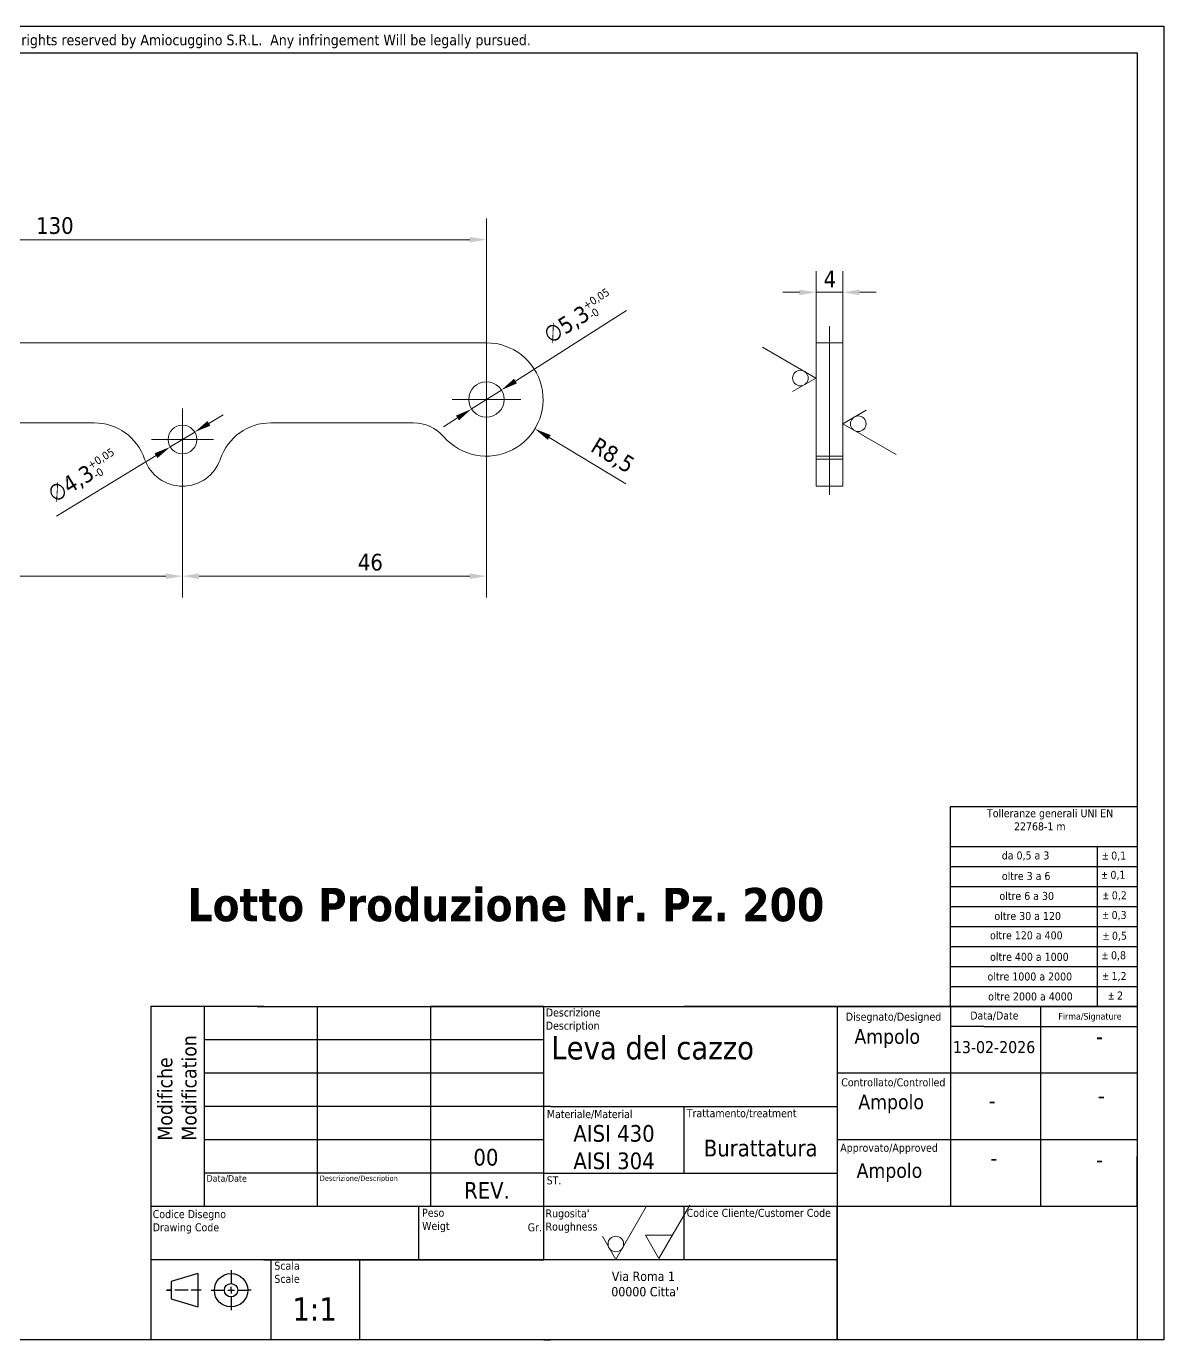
# Model space of a CAD drawing. Header units: millimetres. Extents: x 9 to 363, y 7 to 254.
# Drawn here: x 149.2 to 362.5, y 7.5 to 253.8 of the extents above; entities that cross this region are included whole.
import ezdxf

# ---------------------------------------------------------------- set-up
doc = ezdxf.new("R2010")
doc.units = ezdxf.units.MM
doc.header["$LTSCALE"] = 1.25
for name, color, linetype, lineweight, true_color in [('Centro (ISO)', 150, 'Continuous', 9, 0x0080ff), ("Linea d'asse (ISO)", 150, 'Continuous', 9, 0x0080ff), ('Quota (ISO)', 156, 'Continuous', 9, 0x004080), ('Visibile sottile (ISO)', 8, 'Continuous', 9, 0x808080)]:
    doc.layers.add(name, color=color, linetype=linetype, lineweight=lineweight, true_color=true_color)
for name, color, linetype, lineweight in [('Geometria schizzo (ISO)', 7, 'Continuous', 25), ('Simbolo (ISO)', 7, 'Continuous', 9), ('Visibile (ISO)', 7, 'Continuous', 15)]:
    doc.layers.add(name, color=color, linetype=linetype, lineweight=lineweight)
doc.styles.add('Testo nota (ISO)', font='tahoma.ttf')
doc.dimstyles.new('Default (ISO)', dxfattribs={"dimscale": 1.25, "dimtxt": 2.5, "dimasz": 2.5, "dimexe": 3.175, "dimexo": 0, "dimgap": 0.762, "dimtad": 1, "dimzin": 0, "dimtxsty": 'Testo nota (ISO)', "dimcen": 0.09, "dimdle": 10, "dimclrd": 256, "dimclre": 256, "dimclrt": 256, "dimazin": 0, "dimtfac": 0.48, "dimtmove": 0, "dimatfit": 3, "dimfxl": 1, "dimtolj": 1, "dimlwd": -1, "dimlwe": -1, "dimarcsym": 0})

# ---------------------------------------------------------------- blocks, each defined once
blk = doc.blocks.new('Bordi')
at = {"layer": 'Geometria schizzo (ISO)', "color": 150, "true_color": 0x0080ff}
for p, q in [((7, 203), (290, 203)), ((290, 203), (290, 6)), ((11, 199), (286, 199)), ((286, 199), (286, 6)), ((146.05, 56), (138.05, 56)), ((138.05, 56), (138.05, 6)), ((155, 56), (146.05, 56)), ((154.02, 56), (163.03, 56)), ((155, 56), (286, 56)), ((290, 6), (7, 6)), ((286, 6), (11, 6))]:
    blk.add_line(p, q, dxfattribs=at)
at = {"layer": 'Geometria schizzo (ISO)'}
for p, q in [((258, 56), (258, 86)), ((258, 86), (286, 86)), ((258, 80), (286, 80)), ((280, 80), (280, 56)), ((258, 77), (286, 77)), ((258, 74), (286, 74)), ((258, 71), (286, 71)), ((258, 71), (286, 71)), ((258, 68), (286, 68)), ((258, 65), (286, 65)), ((258, 62), (286, 62)), ((258, 59), (286, 59)), ((146.05, 56), (146.05, 26)), ((155, 56), (154.02, 56)), ((154.02, 56), (163.03, 56)), ((163.03, 56), (163.03, 36)), ((197, 56), (180.02, 56)), ((197, 56), (180.02, 56)), ((180.02, 56), (180.02, 36)), ((197, 18), (197, 56)), ((241, 56), (218, 56)), ((286, 56), (241, 56)), ((241, 56), (241, 6)), ((258, 56), (258, 26)), ((286, 56), (263.5, 56)), ((286, 56), (263.5, 56)), ((271.5, 56), (271.5, 26)), ((286, 56), (274.75, 56)), ((263, 53), (258, 53)), ((263, 53), (286, 53)), ((154.02, 51), (146.05, 51)), ((197, 51), (154.02, 51)), ((154.02, 46), (146.05, 46)), ((197, 46), (154.02, 46)), ((286, 46), (241, 46)), ((154.02, 41), (146.05, 41)), ((197, 41), (154.02, 41)), ((198.08, 41), (197, 41)), ((198.08, 41), (241, 41)), ((218, 41), (218, 31)), ((154.02, 36), (146.05, 36)), ((197, 36), (154.02, 36)), ((163.03, 36), (163.03, 34.35)), ((180.02, 36), (180.02, 34.35)), ((286, 36), (241, 36)), ((163.03, 34.35), (163.03, 26)), ((180.02, 34.35), (180.02, 26)), ((286, 26), (286, 33.5)), ((154.02, 31), (146.05, 31)), ((197, 31), (154.02, 31)), ((197, 31), (241, 31)), ((146.05, 26), (138.05, 26)), ((197, 26), (146.05, 26)), ((178.19, 26), (178.19, 18)), ((241, 26), (197, 26)), ((218, 26), (218, 18)), ((241, 6), (241, 26)), ((286, 26), (241, 26)), ((146.05, 18), (138.05, 18)), ((155, 18), (146.05, 18)), ((241, 18), (155, 18)), ((155, 18), (176, 18)), ((156.04, 18), (156.04, 6)), ((169.38, 18), (169.38, 6)), ((176, 18), (197, 18)), ((241, 6), (241, 18)), ((286, 6), (155, 6)), ((197, 6), (198, 6))]:
    blk.add_line(p, q, dxfattribs=at)
blk = doc.blocks.new('orto')
at = {"layer": 'Geometria schizzo (ISO)'}
for p, q in [((-1.66, 2.5), (-5.66, 1.3)), ((-1.66, 2.5), (-1.66, -2.5)), ((3.34, 3), (3.34, 2.5)), ((3.34, 2.5), (3.34, 1)), ((-5.66, 0), (-6.34, 0)), ((-6.34, 0), (-5.66, 0)), ((-5.66, 1.3), (-5.66, -1.3)), ((0.84, 0), (2.34, 0)), ((3.34, 1), (3.34, 1)), ((3.34, 0), (3.34, 0.5)), ((4.34, 0), (4.37, 0)), ((-5.66, -1.3), (-1.66, -2.5)), ((-3.07, 0), (-5.07, 0)), ((-1.16, 0), (-2.66, 0)), ((0.34, 0), (0.84, 0)), ((2.84, 0), (3.34, 0)), ((3.34, -1), (3.32, -1)), ((3.34, 0), (3.34, -0.5)), ((3.34, 0), (3.84, 0)), ((3.34, -1), (3.34, -2.5)), ((4.34, 0), (4.33, 0)), ((4.34, 0), (5.84, 0)), ((6.34, 0), (5.84, 0)), ((3.34, -2.5), (3.34, -3))]:
    blk.add_line(p, q, dxfattribs=at)
for radius in [2.5, 1]:
    blk.add_circle((3.34, 0), radius, dxfattribs=at)
blk.add_arc((3.34, 0), 0.5, 359.2223, 0.0049, dxfattribs=at)
blk = doc.blocks.new('Identificatore stato della superficie1')
at = {"layer": 'Simbolo (ISO)'}
for p, q in [((214.28, 18.16), (218.9, 26.16)), ((212.26, 21.66), (214.28, 18.16)), ((212.26, 21.66), (216.3, 21.66))]:
    blk.add_line(p, q, dxfattribs=at)
blk = doc.blocks.new('Identificatore stato della superficie2')
at = {"layer": 'Simbolo (ISO)'}
for p, q in [((207.81, 18.02), (212.43, 26.02)), ((205.79, 21.52), (207.81, 18.02))]:
    blk.add_line(p, q, dxfattribs=at)
blk.add_circle((207.81, 20.36), 1.17, dxfattribs=at)
blk = doc.blocks.new('*D8')
at = {"layer": 'Defpoints', "color": 0, "transparency": 16777216}
for p in [(302.3, 203.87), (297.3, 194.4), (302.3, 194.4)]:
    blk.add_point(p, dxfattribs=at)
at = {"layer": 'Quota (ISO)', "transparency": 16777216}
for p, q in [((297.3, 194.4), (297.3, 207.83)), ((302.3, 194.4), (302.3, 207.83)), ((294.18, 203.87), (291.05, 203.87)), ((297.3, 203.87), (302.3, 203.87)), ((305.43, 203.87), (308.55, 203.87))]:
    blk.add_line(p, q, dxfattribs=at)
for points in [[(294.18, 204.39), (294.18, 203.34), (297.3, 203.87)], [(305.43, 204.39), (305.43, 203.34), (302.3, 203.87)]]:
    blk.add_solid(points, dxfattribs=at)
at = {"layer": 'Quota (ISO)', "transparency": 16777216, "insert": (298.72, 207.94), "char_height": 3.125, "attachment_point": 1, "style": 'Testo nota (ISO)'}
blk.add_mtext('\\A1;4', dxfattribs=at)
blk = doc.blocks.new('*D9')
at = {"layer": 'Defpoints', "color": 0, "transparency": 16777216}
for p in [(73, 177.34), (178.5, 170.46), (178.5, 150.65)]:
    blk.add_point(p, dxfattribs=at)
at = {"layer": 'Quota (ISO)', "transparency": 16777216}
for p, q in [((73, 177.34), (73, 146.68)), ((178.5, 170.46), (178.5, 146.68)), ((76.13, 150.65), (175.38, 150.65))]:
    blk.add_line(p, q, dxfattribs=at)
for points in [[(76.13, 151.17), (76.13, 150.13), (73, 150.65)], [(175.38, 151.17), (175.38, 150.13), (178.5, 150.65)]]:
    blk.add_solid(points, dxfattribs=at)
at = {"layer": 'Quota (ISO)', "transparency": 16777216, "insert": (112.04, 154.87), "char_height": 3.125, "attachment_point": 1, "style": 'Testo nota (ISO)'}
blk.add_mtext('\\A1;84', dxfattribs=at)
blk = doc.blocks.new('*D10')
at = {"layer": 'Defpoints', "color": 0, "transparency": 16777216}
for p in [(235.5, 177.34), (178.5, 170.46), (178.5, 150.65)]:
    blk.add_point(p, dxfattribs=at)
at = {"layer": 'Quota (ISO)', "transparency": 16777216}
for p, q in [((235.5, 177.34), (235.5, 146.68)), ((178.5, 170.46), (178.5, 146.68)), ((232.38, 150.65), (181.63, 150.65))]:
    blk.add_line(p, q, dxfattribs=at)
for points in [[(181.63, 151.17), (181.63, 150.13), (178.5, 150.65)], [(232.38, 151.17), (232.38, 150.13), (235.5, 150.65)]]:
    blk.add_solid(points, dxfattribs=at)
at = {"layer": 'Quota (ISO)', "transparency": 16777216, "insert": (211.39, 154.85), "char_height": 3.125, "attachment_point": 1, "style": 'Testo nota (ISO)'}
blk.add_mtext('\\A1;46', dxfattribs=at)
blk = doc.blocks.new('*D12')
at = {"layer": 'Defpoints', "color": 0, "transparency": 16777216}
for p in [(238.3, 185.55), (232.71, 182)]:
    blk.add_point(p, dxfattribs=at)
at = {"layer": 'Quota (ISO)', "transparency": 16777216}
for p, q in [((240.94, 187.23), (261.77, 200.46)), ((232.71, 182), (238.3, 185.55)), ((230.07, 180.32), (227.43, 178.65))]:
    blk.add_line(p, q, dxfattribs=at)
for points in [[(240.66, 187.67), (241.22, 186.79), (238.3, 185.55)], [(229.79, 180.76), (230.35, 179.88), (232.71, 182)]]:
    blk.add_solid(points, dxfattribs=at)
at = {"layer": 'Quota (ISO)', "transparency": 16777216, "insert": (245.71, 197), "char_height": 3.125, "attachment_point": 1, "rotation": 32.423, "style": 'Testo nota (ISO)'}
blk.add_mtext('\\A1;∅5,3{\\H1.5;\\S+0,05^ -0;}', dxfattribs=at)
blk = doc.blocks.new('*D13')
at = {"layer": 'Defpoints', "color": 0, "transparency": 16777216}
for p in [(180.8, 177.68), (176.21, 174.88)]:
    blk.add_point(p, dxfattribs=at)
at = {"layer": 'Quota (ISO)', "transparency": 16777216}
for p, q in [((183.47, 179.3), (186.13, 180.93)), ((180.8, 177.68), (176.21, 174.88)), ((173.54, 173.25), (154.9, 161.88))]:
    blk.add_line(p, q, dxfattribs=at)
for points in [[(183.19, 179.75), (183.74, 178.86), (180.8, 177.68)], [(173.27, 173.69), (173.81, 172.8), (176.21, 174.88)]]:
    blk.add_solid(points, dxfattribs=at)
at = {"layer": 'Quota (ISO)', "transparency": 16777216, "insert": (152.75, 167.24), "char_height": 3.125, "attachment_point": 1, "rotation": 31.3797, "style": 'Testo nota (ISO)'}
blk.add_mtext('\\A1;∅4,3{\\H1.5;\\S+0,05^ -0;}', dxfattribs=at)
blk = doc.blocks.new('*D14')
at = {"layer": 'Defpoints', "color": 0, "transparency": 16777216}
for p in [(235.5, 213.74), (73, 190.21), (235.5, 190.21)]:
    blk.add_point(p, dxfattribs=at)
at = {"layer": 'Quota (ISO)', "transparency": 16777216}
for p, q in [((73, 190.21), (73, 217.71)), ((235.5, 190.21), (235.5, 217.71)), ((76.13, 213.74), (232.38, 213.74))]:
    blk.add_line(p, q, dxfattribs=at)
for points in [[(76.13, 214.26), (76.13, 213.22), (73, 213.74)], [(232.38, 214.26), (232.38, 213.22), (235.5, 213.74)]]:
    blk.add_solid(points, dxfattribs=at)
at = {"layer": 'Quota (ISO)', "transparency": 16777216, "insert": (151.06, 217.95), "char_height": 3.125, "attachment_point": 1, "style": 'Testo nota (ISO)'}
blk.add_mtext('\\A1;130', dxfattribs=at)
blk = doc.blocks.new('*D17')
at = {"layer": 'Defpoints', "color": 0, "transparency": 16777216}
for p in [(235.5, 183.78), (244.59, 178.28)]:
    blk.add_point(p, dxfattribs=at)
at = {"layer": 'Quota (ISO)', "transparency": 16777216}
blk.add_line((261.65, 167.96), (247.27, 176.66), dxfattribs=at)
blk.add_solid([(247.54, 177.1), (247, 176.21), (244.59, 178.28)], dxfattribs=at)
at = {"layer": 'Quota (ISO)', "transparency": 16777216, "insert": (256.43, 176.87), "char_height": 3.125, "attachment_point": 1, "rotation": 328.822, "style": 'Testo nota (ISO)'}
blk.add_mtext('\\A1;R8,5', dxfattribs=at)
blk = doc.blocks.new('Identificatore stato della superficie3')
at = {"layer": 'Simbolo (ISO)'}
for p, q in [((245.35, 145.4), (241.85, 143.38)), ((241.85, 143.38), (249.85, 138.76))]:
    blk.add_line(p, q, dxfattribs=at)
blk.add_circle((244.18, 143.38), 1.17, dxfattribs=at)
blk = doc.blocks.new('Identificatore stato della superficie4')
at = {"layer": 'Simbolo (ISO)'}
for p, q in [((237.83, 150.24), (229.83, 154.86)), ((234.33, 148.22), (237.83, 150.24))]:
    blk.add_line(p, q, dxfattribs=at)
blk.add_circle((235.5, 150.24), 1.17, dxfattribs=at)

msp = doc.modelspace()

# ---------------------------------------------------------------- linework, layer by layer
at = {"layer": 'Centro (ISO)', "linetype": 'Continuous'}
for p, q in [((235.5, 190.21), (235.5, 177.34)), ((241.94, 183.78), (229.07, 183.78)), ((178.5, 182.09), (178.5, 170.46)), ((184.32, 176.28), (172.69, 176.28))]:
    msp.add_line(p, q, dxfattribs=at)
at = {"layer": "Linea d'asse (ISO)", "linetype": 'Continuous'}
msp.add_line((299.8, 197.53), (299.8, 165.9), dxfattribs=at)
at = {"layer": 'Visibile (ISO)'}
for p, q in [((235.5, 194.4), (73, 194.4)), ((297.3, 194.4), (297.3, 173.15)), ((297.3, 194.4), (302.3, 194.4)), ((302.3, 173.15), (302.3, 194.4)), ((86.7, 179.4), (161.93, 179.4)), ((195.07, 179.4), (221.81, 179.4)), ((297.3, 172.62), (297.3, 173.15)), ((297.3, 173.15), (302.3, 173.15)), ((297.3, 172.62), (297.3, 167.53)), ((302.3, 173.15), (302.3, 172.62)), ((302.3, 167.53), (302.3, 172.62)), ((297.3, 167.53), (302.3, 167.53))]:
    msp.add_line(p, q, dxfattribs=at)
for centre, radius in [((235.5, 183.78), 3.31), ((178.5, 176.28), 2.69)]:
    msp.add_circle(centre, radius, dxfattribs=at)
for centre, radius, start, end in [((235.5, 183.78), 10.62, 220.9327, 90), ((161.93, 169.4), 10, 18.7493, 90), ((195.07, 169.4), 10, 90, 161.2507), ((221.81, 171.9), 7.5, 40.9327, 90), ((178.5, 175.03), 7.5, 198.7493, 341.2507)]:
    msp.add_arc(centre, radius, start, end, dxfattribs=at)
at = {"layer": 'Visibile sottile (ISO)'}
msp.add_line((297.3, 172.62), (302.3, 172.62), dxfattribs=at)

# ---------------------------------------------------------------- block references
at = {"xscale": 1.25, "yscale": 1.25, "zscale": 1.25}
for name, p in [('Bordi', (0, 0)), ('orto', (183.43, 16.78))]:
    msp.add_blockref(name, p, dxfattribs=at)
at = {"layer": 'Simbolo (ISO)', "xscale": 1.25, "yscale": 1.25, "zscale": 1.25}
for name in ['Identificatore stato della superficie4', 'Identificatore stato della superficie3', 'Identificatore stato della superficie2', 'Identificatore stato della superficie1']:
    msp.add_blockref(name, (0, 0), dxfattribs=at)

# ---------------------------------------------------------------- texts
at = {"layer": 'Simbolo (ISO)', "color": 8, "true_color": 0x808080, "attachment_point": 1, "style": 'Testo nota (ISO)'}
for s, insert, char_height, width in [('\\fTahoma|b0|i0;{\\H2.5000;/}\\fTahoma|b0|i0;{\\H2.0000; All proprietary rights reserved by Amiocuggino S.R.L.  Any infringement Will be legally pursued.}', (128.88, 252.69), 3.125, 118.5644), ('\\fTahoma|b1|i0;{\\H6.2500;Lotto Produzione Nr. Pz. 200}', (179.45, 92.21), 6.25, 123.6528)]:
    msp.add_mtext(s, dxfattribs=dict(at, insert=insert, char_height=char_height, width=width))
at = {"layer": 'Simbolo (ISO)', "line_spacing_factor": 0.987884, "style": 'Testo nota (ISO)'}
for s, insert, char_height, width, attachment_point in [('\\fTahoma|b0|i0;{\\H1.5000;Tolleranze generali UNI EN\\P         22768-1 m}', (329.36, 106.96), 1.5, 24.53, 1), ('\\fTahoma|b0|i0;{\\H1.5000;Descrizione\\PDescription}', (246.63, 69.6), 1.5, 10.3152, 1), ('\\fTahoma|b0|i0;{\\H4.3750;Leva del cazzo\\P}\\fTahoma|b0|i0;{\\H4.3750;}', (247.66, 64.42), 4.375, 51.5108, 1), ('\\fTahoma|b0|i0;AISI 430\\P\\fTahoma|b0|i0;AISI 304', (251.8, 47.75), 3.125, 16.5544, 1), ('\\fTahoma|b0|i0;{\\H1.5000;Codice Disegno\\PDrawing Code}', (172.92, 31.8), 1.5, 13.9376, 1), ("\\fTahoma|b0|i0;{\\H1.5000;Rugosita'\\PRoughness\\P}", (246.58, 31.94), 1.5, 9.9153, 1), ("\\fTahoma|b0|i0;{\\H1.7500;Via Roma 1\\P 00000 Citta'}", (264.93, 20.27), 1.75, 34.5221, 2)]:
    msp.add_mtext(s, dxfattribs=dict(at, insert=insert, char_height=char_height, width=width, attachment_point=attachment_point))
at = {"layer": 'Simbolo (ISO)', "attachment_point": 1, "style": 'Testo nota (ISO)'}
for s, insert, char_height, width in [('\\fTahoma|b0|i0;{\\H1.5000;da 0,5 a 3}', (332.13, 99.05), 1.5, 9.2407), ('\\fTahoma|b0|i0;{\\H1.5000;oltre 3 a 6}', (332.15, 95.19), 1.5, 9.378), ('\\fTahoma|b0|i0;{\\H1.5000;oltre 6 a 30}', (331.69, 91.45), 1.5, 10.5036), ('\\fTahoma|b0|i0;{\\H1.5000;oltre 30 a 120}', (330.75, 87.69), 1.5, 12.7549), ('\\fTahoma|b0|i0;{\\H1.5000;oltre 120 a 400}', (329.93, 84.07), 1.5, 13.8805), ('\\fTahoma|b0|i0;{\\H1.5000;oltre 400 a 1000}', (329.94, 80.04), 1.5, 15.0061), ('\\fTahoma|b0|i0;{\\H1.5000;oltre 1000 a 2000}', (329.46, 76.35), 1.5, 16.1317), ('\\fTahoma|b0|i0;{\\H1.5000;oltre 2000 a 4000}', (329.58, 72.61), 1.5, 16.1317), ('\\fTahoma|b0|i0;{\\H1.5000;Data/Date}', (326.22, 69.03), 1.5, 9.3027), ('\\fTahoma|b0|i0;{\\H1.5000;Disegnato/Designed}', (302.89, 68.81), 1.5, 18.2407), ('\\fTahoma|b0|i0;{\\H1.2500;Firma/Signature}', (342.74, 68.76), 1.25, 12.1323), ('\\fTahoma|b0|i0;{\\H2.7500;Ampolo}', (304.5, 65.73), 2.75, 14.0219), ('\\fTahoma|b0|i0;{\\H2.2500;13-02-2026}', (322.97, 63.49), 2.25, 15.7536), ('\\fTahoma|b0|i0;{\\H1.5000;Controllato/Controlled}', (302.03, 56.51), 1.5, 19.9182), ('\\fTahoma|b0|i0;{\\H2.7500;Ampolo}', (305.23, 53.47), 2.75, 14.0219), ('\\fTahoma|b0|i0;{\\H1.5000;Materiale/Material}', (246.83, 50.55), 1.5, 16.3128), ('\\fTahoma|b0|i0;{\\H1.5000;Trattamento/treatment}', (273.07, 50.72), 1.5, 21.0134), ('\\fTahoma|b0|i0;Burattatura', (276.25, 45), 3.125, 21.5078), ('\\fTahoma|b0|i0;{\\H1.5000;Approvato/Approved}', (301.84, 44.24), 1.5, 18.7245), ('\\fTahoma|b0|i0;{\\H2.7500;Ampolo}', (304.91, 40.6), 2.75, 14.0219), ('\\fTahoma|b0|i0;{\\H1.2500;Data/Date}', (183.03, 38.37), 1.25, 7.7522), ('\\fTahoma|b0|i0;{\\H1.0000;Descrizione/Description}', (204.25, 38.28), 1, 14.1653), ('REV.', (231.3, 37.07), 3.125, 8.9445), ('\\fTahoma|b0|i0;{\\H1.5000;Codice Cliente/Customer Code}', (273.04, 32.04), 1.5, 27.5421), ('\\fTahoma|b0|i0;{\\H4.3750;1:1}', (199.12, 15.43), 4.375, 8.6933)]:
    msp.add_mtext(s, dxfattribs=dict(at, insert=insert, char_height=char_height, width=width))
for s, insert, char_height in [('\\fAIGDT|b0|i0;{\\H1.5000;`}\\fTahoma|b0|i0;{\\H1.5000; 0,1}', (350.98, 99.02), 1.5), ('\\fAIGDT|b0|i0;{\\H1.5000;`}\\fTahoma|b0|i0;{\\H1.5000; 0,1}', (350.84, 95.41), 1.5), ('\\fAIGDT|b0|i0;{\\H1.5000;`}\\fTahoma|b0|i0;{\\H1.5000; 0,2}', (351.1, 91.57), 1.5), ('\\fAIGDT|b0|i0;{\\H1.5000;`}\\fTahoma|b0|i0;{\\H1.5000; 0,3}', (351.06, 87.88), 1.5), ('\\fAIGDT|b0|i0;{\\H1.5000;`}\\fTahoma|b0|i0;{\\H1.5000; 0,5}', (351.12, 84), 1.5), ('\\fAIGDT|b0|i0;{\\H1.5000;`}\\fTahoma|b0|i0;{\\H1.5000; 0,8}', (350.95, 80.33), 1.5), ('\\fAIGDT|b0|i0;{\\H1.5000;`}\\fTahoma|b0|i0;{\\H1.5000; 1,2}', (351.05, 76.43), 1.5), ('-', (349.79, 65.94), 3.12), ('-', (329.65, 53.92), 3.12), ('-', (350.13, 54.85), 3.12), ('00', (233.06, 43.28), 3.125), ('-', (329.98, 43.17), 3.12), ('-', (349.78, 42.85), 3.12), ('\\fTahoma|b0|i0;{\\H1.5000;ST.}', (246.8, 38.13), 1.5), ('\\fTahoma|b0|i0;{\\H1.5000;Gr.}', (243.24, 29.32), 1.5)]:
    msp.add_mtext(s, dxfattribs=dict(at, insert=insert, char_height=char_height))
for s, insert, char_height, line_spacing_factor in [('\\pxsm0.94;\\fAIGDT|b0|i0;{\\H1.5000;`}\\fTahoma|b0|i0;{\\H1.5000; 2\\P}\\fTahoma|b0|i0;{\\H3.1250;\\P}', (352.09, 72.78), 3.125, 0.986545), ('\\fTahoma|b0|i0;{\\H1.5000;Peso\\PWeigt}', (223.44, 32.06), 1.5, 0.987884), ('\\fTahoma|b0|i0;{\\H1.5000;Scala\\PScale}', (195.73, 22.13), 1.5, 0.987884)]:
    msp.add_mtext(s, dxfattribs=dict(at, insert=insert, char_height=char_height, line_spacing_factor=line_spacing_factor))
at = {"layer": 'Simbolo (ISO)', "insert": (173.85, 44.82), "char_height": 2.75, "width": 20.0122, "attachment_point": 1, "rotation": 90, "line_spacing_factor": 0.987884, "style": 'Testo nota (ISO)'}
msp.add_mtext('\\fTahoma|b0|i0;{\\H2.7500;Modifiche\\PModification}', dxfattribs=at)

# ---------------------------------------------------------------- dimensions: what is measured, and where the dimension line sits
at = {"layer": 'Quota (ISO)'}
for base, p1, p2, picture, middle in [((235.5, 213.74), (73, 190.21), (235.5, 190.21), '*D14', (154.25, 213.74)), ((178.5, 150.65), (73, 177.34), (178.5, 170.46), '*D9', (114.25, 150.65)), ((178.5, 150.65), (235.5, 177.34), (178.5, 170.46), '*D10', (213.63, 150.65))]:
    dim = msp.add_linear_dim(base=base, p1=p1, p2=p2, angle=180, dimstyle='Default (ISO)', override={"dimgap": 0.762, "dimdec": 0, "dimlfac": 0.8, "dimtol": 0, "dimlim": 0, "dimtp": 0, "dimtm": 0, "dimtdec": 0, "dimtofl": 0, "dimatfit": 1}, dxfattribs=at)
    dim.commit()
    dim.dimension.update_dxf_attribs({"geometry": picture, "text_midpoint": middle, "dimtype": 160})
for p1, p2, picture, middle in [((232.71, 182), (238.3, 185.55), '*D12', (254.86, 196.07)), ((180.8, 177.68), (176.21, 174.88), '*D13', (161.88, 166.14))]:
    dim = msp.add_diameter_dim_2p(p1=p1, p2=p2, dimstyle='Default (ISO)', override={"dimgap": 0.762, "dimdec": 1, "dimlfac": 0.8, "dimtol": 1, "dimlim": 0, "dimtp": 0.05, "dimtm": 1e-09, "dimtdec": 2, "dimatfit": 2}, dxfattribs=at)
    dim.commit()
    dim.dimension.update_dxf_attribs({"geometry": picture, "text_midpoint": middle, "dimtype": 163})
dim = msp.add_linear_dim(base=(302.3, 203.87), p1=(297.3, 194.4), p2=(302.3, 194.4), dimstyle='Default (ISO)', override={"dimgap": 0.762, "dimdec": 0, "dimlfac": 0.8, "dimtol": 0, "dimlim": 0, "dimtp": 0, "dimtm": 0, "dimtdec": 0, "dimtofl": 1, "dimatfit": 1}, dxfattribs=at)
dim.commit()
dim.dimension.update_dxf_attribs({"geometry": '*D8', "text_midpoint": (299.8, 203.87), "dimtype": 160})
dim = msp.add_radius_dim(center=(235.5, 183.78), mpoint=(244.59, 178.28), dimstyle='Default (ISO)', override={"dimgap": 0.762, "dimdec": 1, "dimlfac": 0.8, "dimcen": 0, "dimtol": 0, "dimlim": 0, "dimtp": 0, "dimtm": 0, "dimtdec": 1, "dimtofl": 0}, dxfattribs=at)
dim.commit()
dim.dimension.update_dxf_attribs({"geometry": '*D17', "text_midpoint": (257.36, 170.55), "dimtype": 164})

doc.saveas('drawing.dxf')
